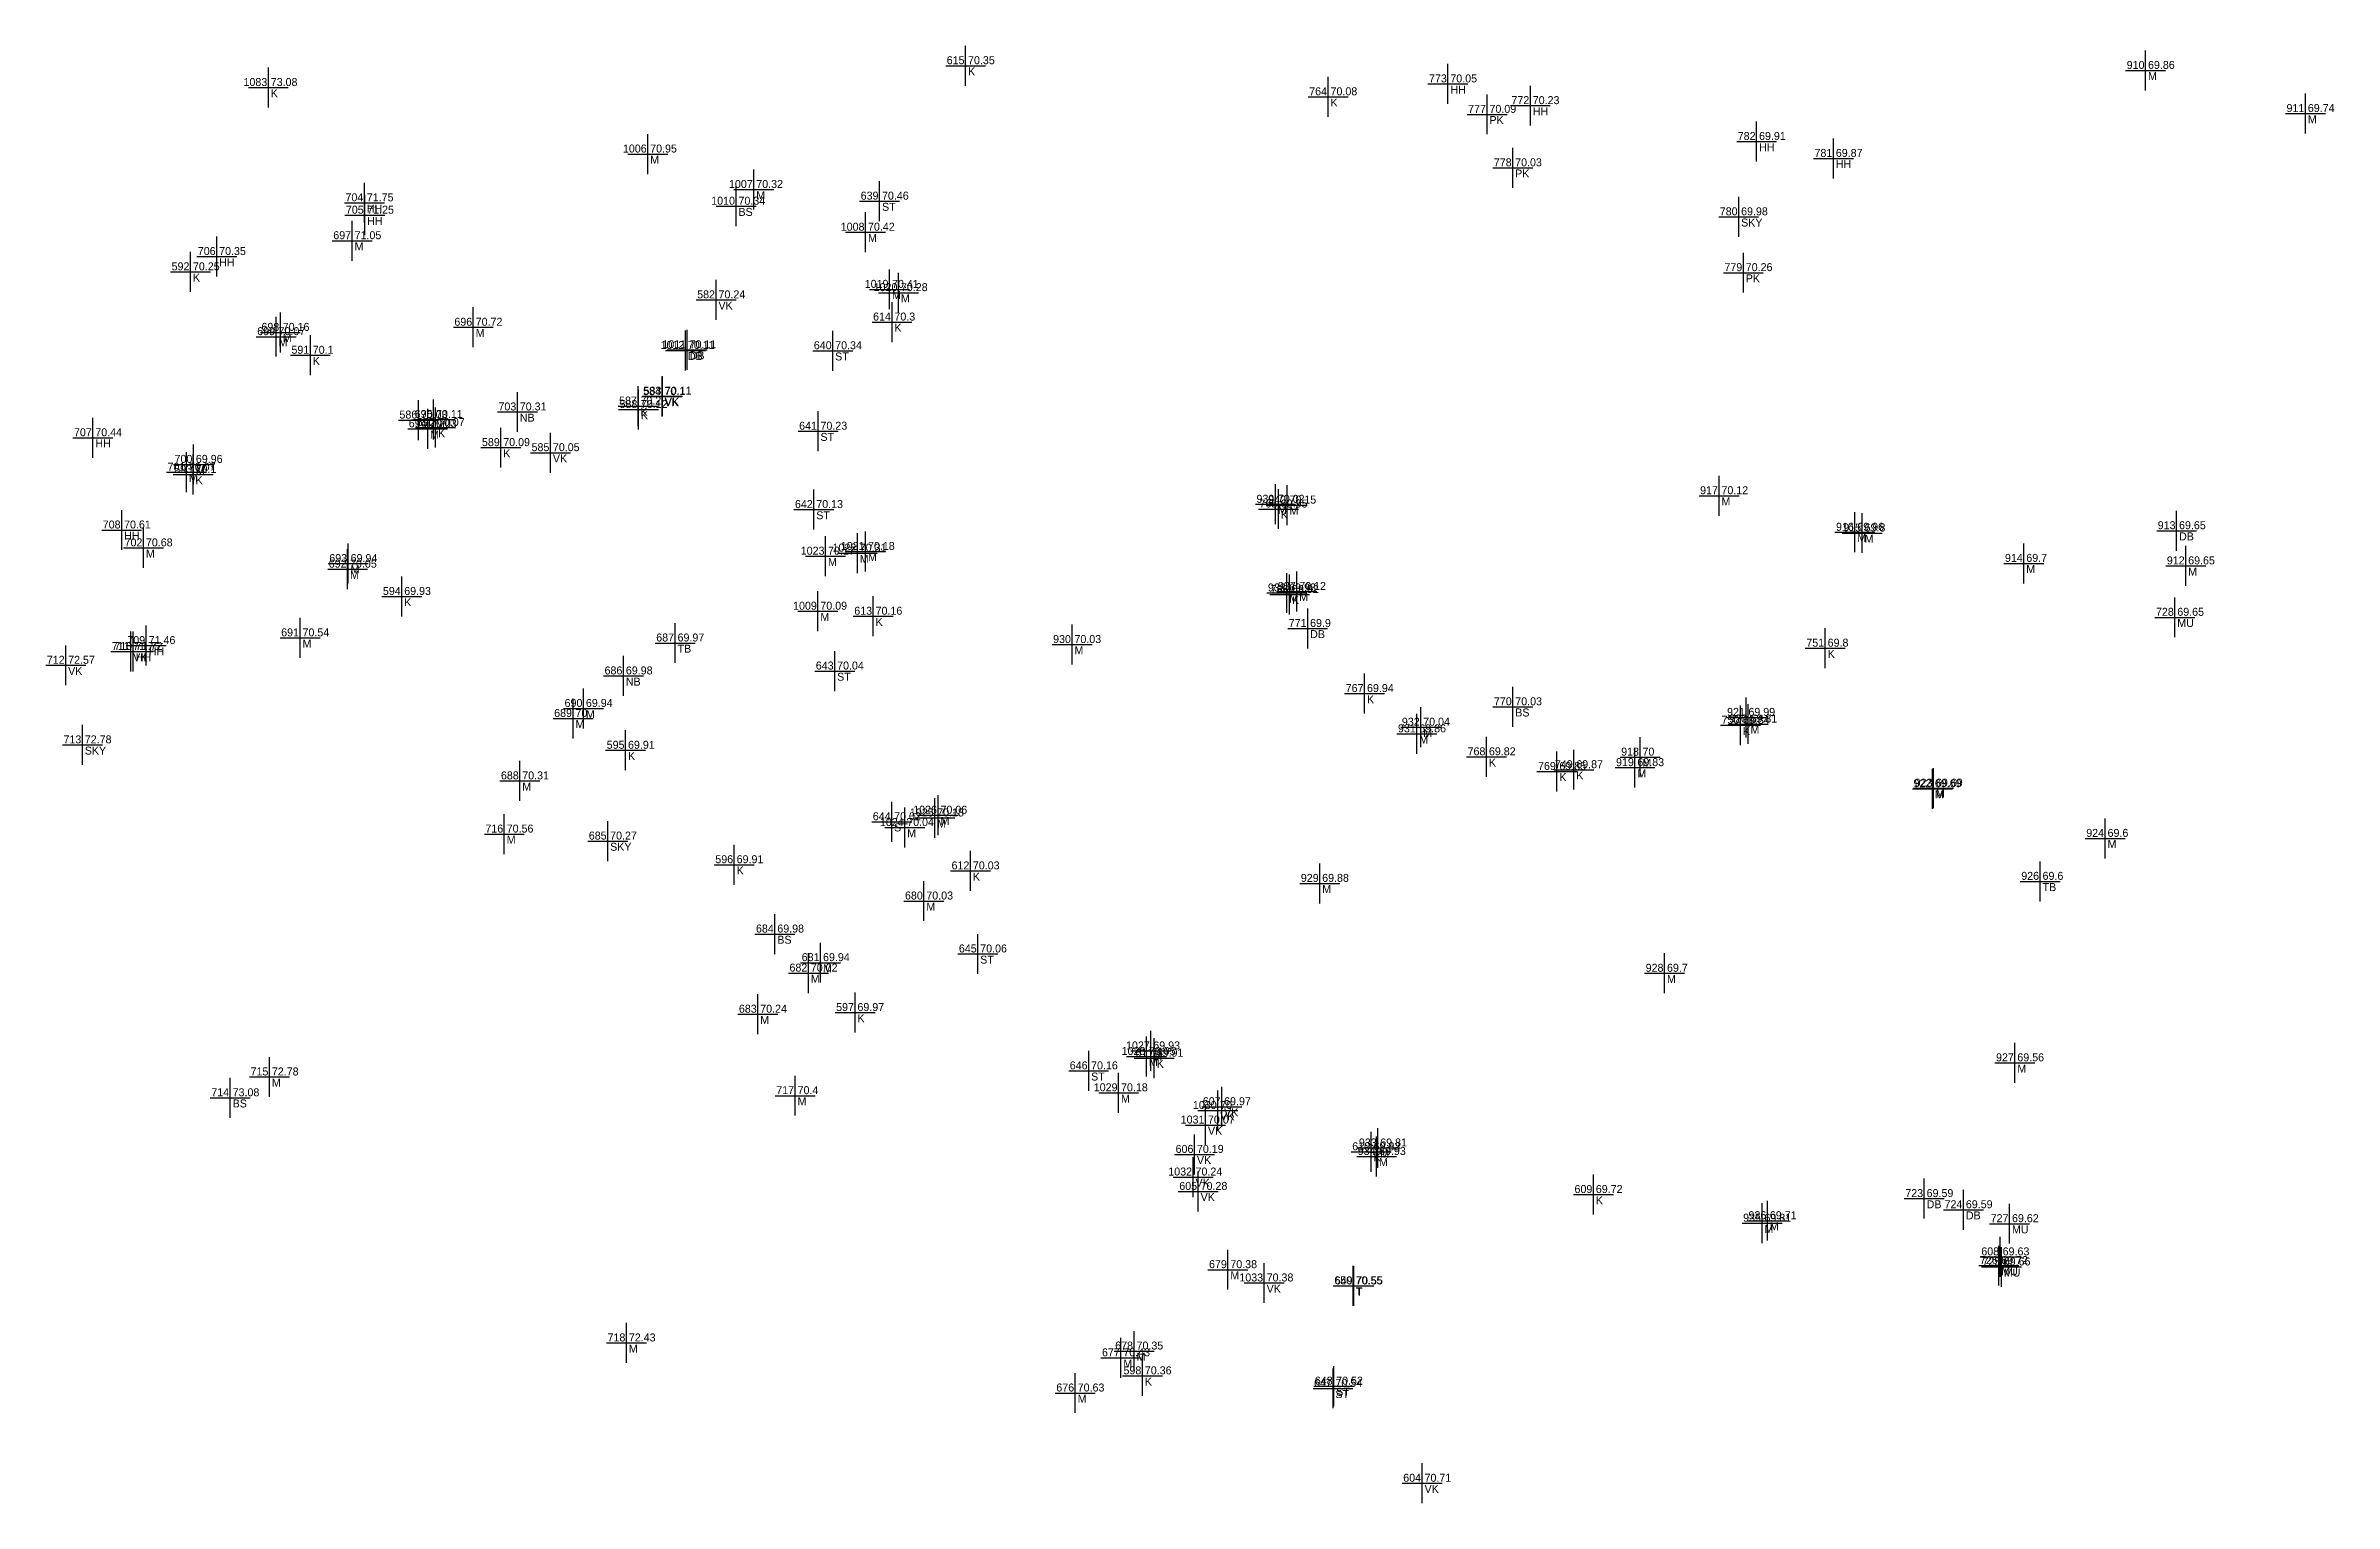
# Model space of a CAD drawing. Header units: metres. Extents: x 152719 to 152886, y 6408449 to 6408667.
# Drawn here: x 152722.5 to 152779.9, y 6408486.2 to 6408522.7 of the extents above; entities that cross this region are included whole.
import ezdxf
from ezdxf.enums import TextEntityAlignment as Align

# ---------------------------------------------------------------- set-up
doc = ezdxf.new("R2010")
doc.units = ezdxf.units.M
doc.header["$PDMODE"] = 2
doc.header["$PDSIZE"] = 0.5
for name, color, linetype in [('BS', 7, 'Continuous'), ('DB', 7, 'Continuous'), ('HH', 7, 'Continuous'), ('K', 7, 'Continuous'), ('M', 7, 'Continuous'), ('MU', 7, 'Continuous'), ('NB', 7, 'Continuous'), ('PK', 7, 'Continuous'), ('pntdesc', 1, 'Continuous'), ('pntelev', 2, 'Continuous'), ('pntno', 3, 'Continuous'), ('SKY', 7, 'Continuous'), ('ST', 7, 'Continuous'), ('T', 7, 'Continuous'), ('TB', 7, 'Continuous'), ('VK', 7, 'Continuous')]:
    doc.layers.add(name, color=color, linetype=linetype)

# ---------------------------------------------------------------- blocks, each defined once
blk = doc.blocks.new('meas')
at = {"color": 0}
blk.add_point((0, 0), dxfattribs=at)
at = {"layer": 'pntdesc'}
blk.add_attdef('PNTDESC', text='', height=1, dxfattribs=at).set_placement((0.3, -0.21), align=Align.TOP_LEFT)
at = {"layer": 'pntelev'}
blk.add_attdef('PNTELEV', (0.3, 0.19), '', height=1, dxfattribs=at)
at = {"layer": 'pntno'}
blk.add_attdef('PNTNO', text='', height=1, dxfattribs=at).set_placement((-0.14, 0.19), align=Align.RIGHT)

msp = doc.modelspace()

# ---------------------------------------------------------------- block references
at = {"layer": 'BS', "xscale": 0.2, "yscale": 0.2, "zscale": 0.2}
for p, values in [((152739.834, 6408518.71, 70.338), {'PNTNO': '1010', 'PNTELEV': '70.34', 'PNTDESC': 'BS'}), ((152759.29, 6408506.173, 70.032), {'PNTNO': '770', 'PNTELEV': '70.03', 'PNTDESC': 'BS'}), ((152740.807, 6408500.482, 69.979), {'PNTNO': '684', 'PNTELEV': '69.98', 'PNTDESC': 'BS'}), ((152727.165, 6408496.381, 73.08), {'PNTNO': '714', 'PNTELEV': '73.08', 'PNTDESC': 'BS'})]:
    msp.add_blockref('meas', p, dxfattribs=at).add_auto_attribs(values)
at = {"layer": 'DB', "xscale": 0.2, "yscale": 0.2, "zscale": 0.2}
for p, values in [((152738.567, 6408515.098, 70.106), {'PNTNO': '1012', 'PNTELEV': '70.11', 'PNTDESC': 'DB'}), ((152738.611, 6408515.115, 70.105), {'PNTNO': '1011', 'PNTELEV': '70.11', 'PNTDESC': 'DB'}), ((152775.915, 6408510.583, 69.653), {'PNTNO': '913', 'PNTELEV': '69.65', 'PNTDESC': 'DB'}), ((152754.151, 6408508.135, 69.904), {'PNTNO': '771', 'PNTELEV': '69.9', 'PNTDESC': 'DB'}), ((152769.593, 6408493.856, 69.595), {'PNTNO': '723', 'PNTELEV': '69.59', 'PNTDESC': 'DB'}), ((152770.576, 6408493.577, 69.586), {'PNTNO': '724', 'PNTELEV': '69.59', 'PNTDESC': 'DB'})]:
    msp.add_blockref('meas', p, dxfattribs=at).add_auto_attribs(values)
at = {"layer": 'HH', "xscale": 0.2, "yscale": 0.2, "zscale": 0.2}
for p, values in [((152757.664, 6408521.773, 70.045), {'PNTNO': '773', 'PNTELEV': '70.05', 'PNTDESC': 'HH'}), ((152759.728, 6408521.229, 70.234), {'PNTNO': '772', 'PNTELEV': '70.23', 'PNTDESC': 'HH'}), ((152765.396, 6408520.331, 69.908), {'PNTNO': '782', 'PNTELEV': '69.91', 'PNTDESC': 'HH'}), ((152767.319, 6408519.907, 69.87), {'PNTNO': '781', 'PNTELEV': '69.87', 'PNTDESC': 'HH'}), ((152730.525, 6408518.795, 71.748), {'PNTNO': '704', 'PNTELEV': '71.75', 'PNTDESC': 'HH'}), ((152730.536, 6408518.485, 71.254), {'PNTNO': '705', 'PNTELEV': '71.25', 'PNTDESC': 'HH'}), ((152726.827, 6408517.45, 70.349), {'PNTNO': '706', 'PNTELEV': '70.35', 'PNTDESC': 'HH'}), ((152723.726, 6408512.911, 70.439), {'PNTNO': '707', 'PNTELEV': '70.44', 'PNTDESC': 'HH'}), ((152724.446, 6408510.601, 70.615), {'PNTNO': '708', 'PNTELEV': '70.61', 'PNTDESC': 'HH'}), ((152724.737, 6408507.558, 71.723), {'PNTNO': '710', 'PNTELEV': '71.72', 'PNTDESC': 'HH'}), ((152725.062, 6408507.706, 71.464), {'PNTNO': '709', 'PNTELEV': '71.46', 'PNTDESC': 'HH'})]:
    msp.add_blockref('meas', p, dxfattribs=at).add_auto_attribs(values)
at = {"layer": 'K', "xscale": 0.2, "yscale": 0.2, "zscale": 0.2}
for p, values in [((152745.584, 6408522.229, 70.35), {'PNTNO': '615', 'PNTELEV': '70.35', 'PNTDESC': 'K'}), ((152728.12, 6408521.683, 73.084), {'PNTNO': '1083', 'PNTELEV': '73.08', 'PNTDESC': 'K'}), ((152754.663, 6408521.45, 70.076), {'PNTNO': '764', 'PNTELEV': '70.08', 'PNTDESC': 'K'}), ((152726.171, 6408517.066, 70.246), {'PNTNO': '592', 'PNTELEV': '70.25', 'PNTDESC': 'K'}), ((152743.74, 6408515.809, 70.297), {'PNTNO': '614', 'PNTELEV': '70.3', 'PNTDESC': 'K'}), ((152729.172, 6408514.977, 70.104), {'PNTNO': '591', 'PNTELEV': '70.1', 'PNTDESC': 'K'}), ((152737.378, 6408513.705, 70.198), {'PNTNO': '587', 'PNTELEV': '70.2', 'PNTDESC': 'K'}), ((152737.389, 6408513.618, 70.125), {'PNTNO': '588', 'PNTELEV': '70.12', 'PNTDESC': 'K'}), ((152732.308, 6408513.167, 70.067), {'PNTNO': '590', 'PNTELEV': '70.07', 'PNTDESC': 'K'}), ((152733.943, 6408512.664, 70.086), {'PNTNO': '589', 'PNTELEV': '70.09', 'PNTDESC': 'K'}), ((152726.237, 6408511.991, 70.101), {'PNTNO': '593', 'PNTELEV': '70.1', 'PNTDESC': 'K'}), ((152753.417, 6408511.127, 69.954), {'PNTNO': '765', 'PNTELEV': '69.95', 'PNTDESC': 'K'}), ((152731.463, 6408508.936, 69.93), {'PNTNO': '594', 'PNTELEV': '69.93', 'PNTDESC': 'K'}), ((152753.699, 6408508.986, 69.924), {'PNTNO': '766', 'PNTELEV': '69.92', 'PNTDESC': 'K'}), ((152743.269, 6408508.441, 70.157), {'PNTNO': '613', 'PNTELEV': '70.16', 'PNTDESC': 'K'}), ((152767.114, 6408507.641, 69.804), {'PNTNO': '751', 'PNTELEV': '69.8', 'PNTDESC': 'K'}), ((152755.577, 6408506.504, 69.937), {'PNTNO': '767', 'PNTELEV': '69.94', 'PNTDESC': 'K'}), ((152764.991, 6408505.71, 69.838), {'PNTNO': '750', 'PNTELEV': '69.84', 'PNTDESC': 'K'}), ((152737.068, 6408505.084, 69.907), {'PNTNO': '595', 'PNTELEV': '69.91', 'PNTDESC': 'K'}), ((152758.63, 6408504.92, 69.818), {'PNTNO': '768', 'PNTELEV': '69.82', 'PNTDESC': 'K'}), ((152760.394, 6408504.554, 69.845), {'PNTNO': '769', 'PNTELEV': '69.85', 'PNTDESC': 'K'}), ((152760.818, 6408504.598, 69.873), {'PNTNO': '749', 'PNTELEV': '69.87', 'PNTDESC': 'K'}), ((152739.789, 6408502.218, 69.909), {'PNTNO': '596', 'PNTELEV': '69.91', 'PNTDESC': 'K'}), ((152745.705, 6408502.063, 70.031), {'PNTNO': '612', 'PNTELEV': '70.03', 'PNTDESC': 'K'}), ((152742.814, 6408498.515, 69.968), {'PNTNO': '597', 'PNTELEV': '69.97', 'PNTDESC': 'K'}), ((152750.309, 6408497.372, 69.915), {'PNTNO': '611', 'PNTELEV': '69.91', 'PNTDESC': 'K'}), ((152755.741, 6408495.028, 69.832), {'PNTNO': '610', 'PNTELEV': '69.83', 'PNTDESC': 'K'}), ((152761.308, 6408493.958, 69.72), {'PNTNO': '609', 'PNTELEV': '69.72', 'PNTDESC': 'K'}), ((152771.497, 6408492.396, 69.625), {'PNTNO': '608', 'PNTELEV': '69.63', 'PNTDESC': 'K'}), ((152750.012, 6408489.416, 70.356), {'PNTNO': '598', 'PNTELEV': '70.36', 'PNTDESC': 'K'})]:
    msp.add_blockref('meas', p, dxfattribs=at).add_auto_attribs(values)
at = {"layer": 'M', "xscale": 0.2, "yscale": 0.2, "zscale": 0.2}
for p, values in [((152775.138, 6408522.111, 69.857), {'PNTNO': '910', 'PNTELEV': '69.86', 'PNTDESC': 'M'}), ((152779.141, 6408521.031, 69.738), {'PNTNO': '911', 'PNTELEV': '69.74', 'PNTDESC': 'M'}), ((152737.623, 6408520.017, 70.948), {'PNTNO': '1006', 'PNTELEV': '70.95', 'PNTDESC': 'M'}), ((152740.28, 6408519.129, 70.324), {'PNTNO': '1007', 'PNTELEV': '70.32', 'PNTDESC': 'M'}), ((152730.22, 6408517.846, 71.052), {'PNTNO': '697', 'PNTELEV': '71.05', 'PNTDESC': 'M'}), ((152743.079, 6408518.059, 70.419), {'PNTNO': '1008', 'PNTELEV': '70.42', 'PNTDESC': 'M'}), ((152743.68, 6408516.628, 70.412), {'PNTNO': '1019', 'PNTELEV': '70.41', 'PNTDESC': 'M'}), ((152743.903, 6408516.545, 70.284), {'PNTNO': '1020', 'PNTELEV': '70.28', 'PNTDESC': 'M'}), ((152728.315, 6408515.443, 70.07), {'PNTNO': '699', 'PNTELEV': '70.07', 'PNTDESC': 'M'}), ((152728.42, 6408515.55, 70.161), {'PNTNO': '698', 'PNTELEV': '70.16', 'PNTDESC': 'M'}), ((152733.253, 6408515.679, 70.718), {'PNTNO': '696', 'PNTELEV': '70.72', 'PNTDESC': 'M'}), ((152732.11, 6408513.134, 70.032), {'PNTNO': '694', 'PNTELEV': '70.03', 'PNTDESC': 'M'}), ((152732.259, 6408513.37, 70.115), {'PNTNO': '695', 'PNTELEV': '70.11', 'PNTDESC': 'M'}), ((152726.067, 6408512.047, 70.073), {'PNTNO': '701', 'PNTELEV': '70.07', 'PNTDESC': 'M'}), ((152726.244, 6408512.244, 69.963), {'PNTNO': '700', 'PNTELEV': '69.96', 'PNTDESC': 'M'}), ((152753.343, 6408511.245, 70.017), {'PNTNO': '939', 'PNTELEV': '70.02', 'PNTDESC': 'M'}), ((152753.635, 6408511.225, 70.148), {'PNTNO': '940', 'PNTELEV': '70.15', 'PNTDESC': 'M'}), ((152764.454, 6408511.459, 70.125), {'PNTNO': '917', 'PNTELEV': '70.12', 'PNTDESC': 'M'}), ((152724.993, 6408510.153, 70.677), {'PNTNO': '702', 'PNTELEV': '70.68', 'PNTDESC': 'M'}), ((152743.079, 6408510.064, 70.182), {'PNTNO': '1021', 'PNTELEV': '70.18', 'PNTDESC': 'M'}), ((152767.857, 6408510.544, 69.962), {'PNTNO': '916', 'PNTELEV': '69.96', 'PNTDESC': 'M'}), ((152768.039, 6408510.526, 69.797), {'PNTNO': '915', 'PNTELEV': '69.8', 'PNTDESC': 'M'}), ((152730.106, 6408509.62, 70.047), {'PNTNO': '692', 'PNTELEV': '70.05', 'PNTDESC': 'M'}), ((152730.12, 6408509.76, 69.937), {'PNTNO': '693', 'PNTELEV': '69.94', 'PNTDESC': 'M'}), ((152742.077, 6408509.945, 70.169), {'PNTNO': '1023', 'PNTELEV': '70.17', 'PNTDESC': 'M'}), ((152742.872, 6408510.021, 70.31), {'PNTNO': '1022', 'PNTELEV': '70.31', 'PNTDESC': 'M'}), ((152772.089, 6408509.765, 69.702), {'PNTNO': '914', 'PNTELEV': '69.7', 'PNTDESC': 'M'}), ((152776.144, 6408509.702, 69.654), {'PNTNO': '912', 'PNTELEV': '69.65', 'PNTDESC': 'M'}), ((152753.629, 6408509.024, 69.978), {'PNTNO': '938', 'PNTELEV': '69.98', 'PNTDESC': 'M'}), ((152753.879, 6408509.062, 70.121), {'PNTNO': '937', 'PNTELEV': '70.12', 'PNTDESC': 'M'}), ((152741.885, 6408508.567, 70.089), {'PNTNO': '1009', 'PNTELEV': '70.09', 'PNTDESC': 'M'}), ((152728.915, 6408507.899, 70.536), {'PNTNO': '691', 'PNTELEV': '70.54', 'PNTDESC': 'M'}), ((152748.249, 6408507.732, 70.025), {'PNTNO': '930', 'PNTELEV': '70.03', 'PNTDESC': 'M'}), ((152736.013, 6408506.131, 69.937), {'PNTNO': '690', 'PNTELEV': '69.94', 'PNTDESC': 'M'}), ((152735.752, 6408505.881, 70.003), {'PNTNO': '689', 'PNTELEV': '70', 'PNTDESC': 'M'}), ((152756.886, 6408505.495, 69.86), {'PNTNO': '931', 'PNTELEV': '69.86', 'PNTDESC': 'M'}), ((152756.984, 6408505.662, 70.038), {'PNTNO': '932', 'PNTELEV': '70.04', 'PNTDESC': 'M'}), ((152765.129, 6408505.908, 69.993), {'PNTNO': '921', 'PNTELEV': '69.99', 'PNTDESC': 'M'}), ((152765.181, 6408505.742, 69.809), {'PNTNO': '920', 'PNTELEV': '69.81', 'PNTDESC': 'M'}), ((152762.476, 6408504.912, 70), {'PNTNO': '918', 'PNTELEV': '70', 'PNTDESC': 'M'}), ((152734.419, 6408504.317, 70.312), {'PNTNO': '688', 'PNTELEV': '70.31', 'PNTDESC': 'M'}), ((152762.348, 6408504.649, 69.827), {'PNTNO': '919', 'PNTELEV': '69.83', 'PNTDESC': 'M'}), ((152769.799, 6408504.121, 69.691), {'PNTNO': '922', 'PNTELEV': '69.69', 'PNTDESC': 'M'}), ((152769.827, 6408504.136, 69.689), {'PNTNO': '923', 'PNTELEV': '69.69', 'PNTDESC': 'M'}), ((152744.81, 6408503.389, 70.185), {'PNTNO': '1025', 'PNTELEV': '70.18', 'PNTDESC': 'M'}), ((152744.894, 6408503.458, 70.061), {'PNTNO': '1026', 'PNTELEV': '70.06', 'PNTDESC': 'M'}), ((152734.03, 6408502.985, 70.558), {'PNTNO': '716', 'PNTELEV': '70.56', 'PNTDESC': 'M'}), ((152744.06, 6408503.149, 70.035), {'PNTNO': '1024', 'PNTELEV': '70.04', 'PNTDESC': 'M'}), ((152774.125, 6408502.877, 69.598), {'PNTNO': '924', 'PNTELEV': '69.6', 'PNTDESC': 'M'}), ((152754.454, 6408501.75, 69.88), {'PNTNO': '929', 'PNTELEV': '69.88', 'PNTDESC': 'M'}), ((152744.539, 6408501.309, 70.028), {'PNTNO': '680', 'PNTELEV': '70.03', 'PNTDESC': 'M'}), ((152741.952, 6408499.765, 69.94), {'PNTNO': '681', 'PNTELEV': '69.94', 'PNTDESC': 'M'}), ((152741.646, 6408499.504, 70.019), {'PNTNO': '682', 'PNTELEV': '70.02', 'PNTDESC': 'M'}), ((152763.09, 6408499.499, 69.7), {'PNTNO': '928', 'PNTELEV': '69.7', 'PNTDESC': 'M'}), ((152740.379, 6408498.474, 70.239), {'PNTNO': '683', 'PNTELEV': '70.24', 'PNTDESC': 'M'}), ((152750.224, 6408497.555, 69.928), {'PNTNO': '1027', 'PNTELEV': '69.93', 'PNTDESC': 'M'}), ((152728.148, 6408496.902, 72.781), {'PNTNO': '715', 'PNTELEV': '72.78', 'PNTDESC': 'M'}), ((152750.113, 6408497.416, 70.051), {'PNTNO': '1028', 'PNTELEV': '70.05', 'PNTDESC': 'M'}), ((152771.865, 6408497.256, 69.564), {'PNTNO': '927', 'PNTELEV': '69.56', 'PNTDESC': 'M'}), ((152741.315, 6408496.434, 70.396), {'PNTNO': '717', 'PNTELEV': '70.4', 'PNTDESC': 'M'}), ((152749.416, 6408496.505, 70.183), {'PNTNO': '1029', 'PNTELEV': '70.18', 'PNTDESC': 'M'}), ((152755.878, 6408494.911, 69.925), {'PNTNO': '934', 'PNTELEV': '69.93', 'PNTDESC': 'M'}), ((152755.908, 6408495.124, 69.814), {'PNTNO': '933', 'PNTELEV': '69.81', 'PNTDESC': 'M'}), ((152765.531, 6408493.24, 69.812), {'PNTNO': '935', 'PNTELEV': '69.81', 'PNTDESC': 'M'}), ((152765.666, 6408493.303, 69.709), {'PNTNO': '936', 'PNTELEV': '69.71', 'PNTDESC': 'M'}), ((152752.154, 6408492.076, 70.375), {'PNTNO': '679', 'PNTELEV': '70.38', 'PNTDESC': 'M'}), ((152737.089, 6408490.241, 72.428), {'PNTNO': '718', 'PNTELEV': '72.43', 'PNTDESC': 'M'}), ((152749.804, 6408490.038, 70.349), {'PNTNO': '678', 'PNTELEV': '70.35', 'PNTDESC': 'M'}), ((152749.473, 6408489.868, 70.43), {'PNTNO': '677', 'PNTELEV': '70.43', 'PNTDESC': 'M'}), ((152748.33, 6408488.987, 70.632), {'PNTNO': '676', 'PNTELEV': '70.63', 'PNTDESC': 'M'})]:
    msp.add_blockref('meas', p, dxfattribs=at).add_auto_attribs(values)
at = {"layer": 'MU', "xscale": 0.2, "yscale": 0.2, "zscale": 0.2}
for p, values in [((152775.871, 6408508.414, 69.646), {'PNTNO': '728', 'PNTELEV': '69.65', 'PNTDESC': 'MU'}), ((152771.731, 6408493.228, 69.616), {'PNTNO': '727', 'PNTELEV': '69.62', 'PNTDESC': 'MU'}), ((152771.461, 6408492.177, 69.725), {'PNTNO': '726', 'PNTELEV': '69.72', 'PNTDESC': 'MU'}), ((152771.525, 6408492.144, 69.659), {'PNTNO': '725', 'PNTELEV': '69.66', 'PNTDESC': 'MU'})]:
    msp.add_blockref('meas', p, dxfattribs=at).add_auto_attribs(values)
at = {"layer": 'NB', "xscale": 0.2, "yscale": 0.2, "zscale": 0.2}
for p, values in [((152734.357, 6408513.557, 70.313), {'PNTNO': '703', 'PNTELEV': '70.31', 'PNTDESC': 'NB'}), ((152737.014, 6408506.946, 69.976), {'PNTNO': '686', 'PNTELEV': '69.98', 'PNTDESC': 'NB'})]:
    msp.add_blockref('meas', p, dxfattribs=at).add_auto_attribs(values)
at = {"layer": 'PK', "xscale": 0.2, "yscale": 0.2, "zscale": 0.2}
for p, values in [((152758.644, 6408521.011, 70.086), {'PNTNO': '777', 'PNTELEV': '70.09', 'PNTDESC': 'PK'}), ((152759.287, 6408519.672, 70.034), {'PNTNO': '778', 'PNTELEV': '70.03', 'PNTDESC': 'PK'}), ((152765.063, 6408517.046, 70.258), {'PNTNO': '779', 'PNTELEV': '70.26', 'PNTDESC': 'PK'})]:
    msp.add_blockref('meas', p, dxfattribs=at).add_auto_attribs(values)
at = {"layer": 'SKY', "xscale": 0.2, "yscale": 0.2, "zscale": 0.2}
for p, values in [((152764.946, 6408518.444, 69.981), {'PNTNO': '780', 'PNTELEV': '69.98', 'PNTDESC': 'SKY'}), ((152723.462, 6408505.219, 72.782), {'PNTNO': '713', 'PNTELEV': '72.78', 'PNTDESC': 'SKY'}), ((152736.62, 6408502.81, 70.266), {'PNTNO': '685', 'PNTELEV': '70.27', 'PNTDESC': 'SKY'})]:
    msp.add_blockref('meas', p, dxfattribs=at).add_auto_attribs(values)
at = {"layer": 'ST', "xscale": 0.2, "yscale": 0.2, "zscale": 0.2}
for p, values in [((152743.429, 6408518.837, 70.458), {'PNTNO': '639', 'PNTELEV': '70.46', 'PNTDESC': 'ST'}), ((152742.256, 6408515.09, 70.342), {'PNTNO': '640', 'PNTELEV': '70.34', 'PNTDESC': 'ST'}), ((152741.888, 6408513.075, 70.231), {'PNTNO': '641', 'PNTELEV': '70.23', 'PNTDESC': 'ST'}), ((152741.783, 6408511.112, 70.132), {'PNTNO': '642', 'PNTELEV': '70.13', 'PNTDESC': 'ST'}), ((152742.305, 6408507.069, 70.041), {'PNTNO': '643', 'PNTELEV': '70.04', 'PNTDESC': 'ST'}), ((152743.733, 6408503.294, 70.018), {'PNTNO': '644', 'PNTELEV': '70.02', 'PNTDESC': 'ST'}), ((152745.889, 6408499.983, 70.06), {'PNTNO': '645', 'PNTELEV': '70.06', 'PNTDESC': 'ST'}), ((152748.666, 6408497.055, 70.156), {'PNTNO': '646', 'PNTELEV': '70.16', 'PNTDESC': 'ST'}), ((152754.785, 6408489.104, 70.535), {'PNTNO': '647', 'PNTELEV': '70.54', 'PNTDESC': 'ST'}), ((152754.804, 6408489.159, 70.52), {'PNTNO': '648', 'PNTELEV': '70.52', 'PNTDESC': 'ST'})]:
    msp.add_blockref('meas', p, dxfattribs=at).add_auto_attribs(values)
at = {"layer": 'T', "xscale": 0.2, "yscale": 0.2, "zscale": 0.2}
for p, values in [((152755.292, 6408491.673, 70.553), {'PNTNO': '650', 'PNTELEV': '70.55', 'PNTDESC': 'T'}), ((152755.304, 6408491.668, 70.549), {'PNTNO': '649', 'PNTELEV': '70.55', 'PNTDESC': 'T'})]:
    msp.add_blockref('meas', p, dxfattribs=at).add_auto_attribs(values)
at = {"layer": 'TB', "xscale": 0.2, "yscale": 0.2, "zscale": 0.2}
for p, values in [((152738.309, 6408507.771, 69.973), {'PNTNO': '687', 'PNTELEV': '69.97', 'PNTDESC': 'TB'}), ((152772.497, 6408501.801, 69.597), {'PNTNO': '926', 'PNTELEV': '69.6', 'PNTDESC': 'TB'})]:
    msp.add_blockref('meas', p, dxfattribs=at).add_auto_attribs(values)
at = {"layer": 'VK', "xscale": 0.2, "yscale": 0.2, "zscale": 0.2}
for p, values in [((152739.334, 6408516.364, 70.236), {'PNTNO': '582', 'PNTELEV': '70.24', 'PNTDESC': 'VK'}), ((152737.979, 6408513.941, 70.099), {'PNTNO': '584', 'PNTELEV': '70.1', 'PNTDESC': 'VK'}), ((152737.991, 6408513.954, 70.105), {'PNTNO': '583', 'PNTELEV': '70.11', 'PNTDESC': 'VK'}), ((152731.877, 6408513.354, 70.03), {'PNTNO': '586', 'PNTELEV': '70.03', 'PNTDESC': 'VK'}), ((152735.186, 6408512.537, 70.053), {'PNTNO': '585', 'PNTELEV': '70.05', 'PNTDESC': 'VK'}), ((152723.045, 6408507.212, 72.57), {'PNTNO': '712', 'PNTELEV': '72.57', 'PNTDESC': 'VK'}), ((152724.673, 6408507.558, 71.748), {'PNTNO': '711', 'PNTELEV': '71.75', 'PNTDESC': 'VK'}), ((152751.898, 6408496.062, 70.002), {'PNTNO': '1030', 'PNTELEV': '70', 'PNTDESC': 'VK'}), ((152751.998, 6408496.157, 69.971), {'PNTNO': '607', 'PNTELEV': '69.97', 'PNTDESC': 'VK'}), ((152751.593, 6408495.698, 70.072), {'PNTNO': '1031', 'PNTELEV': '70.07', 'PNTDESC': 'VK'}), ((152751.317, 6408494.963, 70.191), {'PNTNO': '606', 'PNTELEV': '70.19', 'PNTDESC': 'VK'}), ((152751.282, 6408494.396, 70.241), {'PNTNO': '1032', 'PNTELEV': '70.24', 'PNTDESC': 'VK'}), ((152751.409, 6408494.036, 70.276), {'PNTNO': '605', 'PNTELEV': '70.28', 'PNTDESC': 'VK'}), ((152753.063, 6408491.743, 70.382), {'PNTNO': '1033', 'PNTELEV': '70.38', 'PNTDESC': 'VK'}), ((152757.018, 6408486.727, 70.71), {'PNTNO': '604', 'PNTELEV': '70.71', 'PNTDESC': 'VK'})]:
    msp.add_blockref('meas', p, dxfattribs=at).add_auto_attribs(values)

doc.saveas('drawing.dxf')
